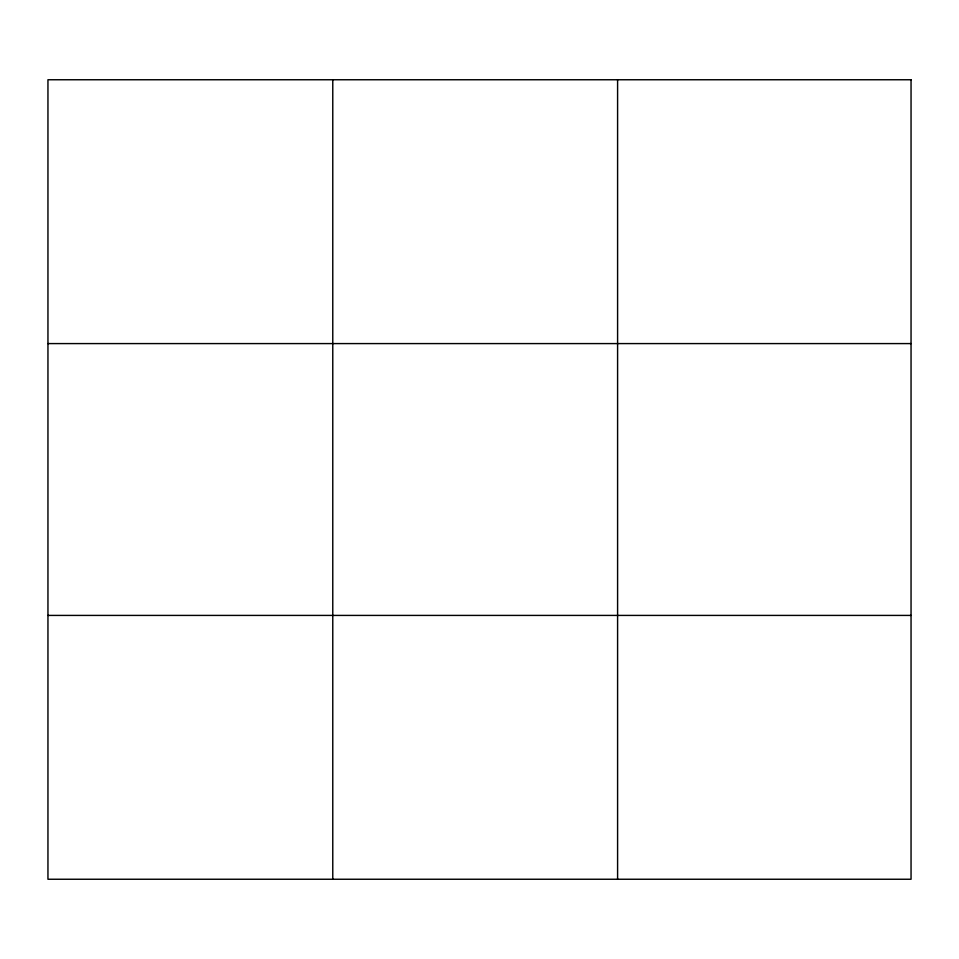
<?xml version="1.0" encoding="UTF-8"?>
<svg xmlns="http://www.w3.org/2000/svg" width="959" height="959" viewBox="0 0 959 959"><rect width="100%" height="100%" fill="white"/><g stroke="black" fill="none" stroke-linecap="round" stroke-linejoin="round"><path stroke-width="1.44" d="M332.773 879.247L332.773 79.753M617.596 879.247L617.596 79.753M47.95 343.586L911.05 343.586M47.95 615.414L911.05 615.414M911.05 79.753L911.05 879.247L47.95 879.247L47.95 79.753L911.05 79.753"/></g></svg>
